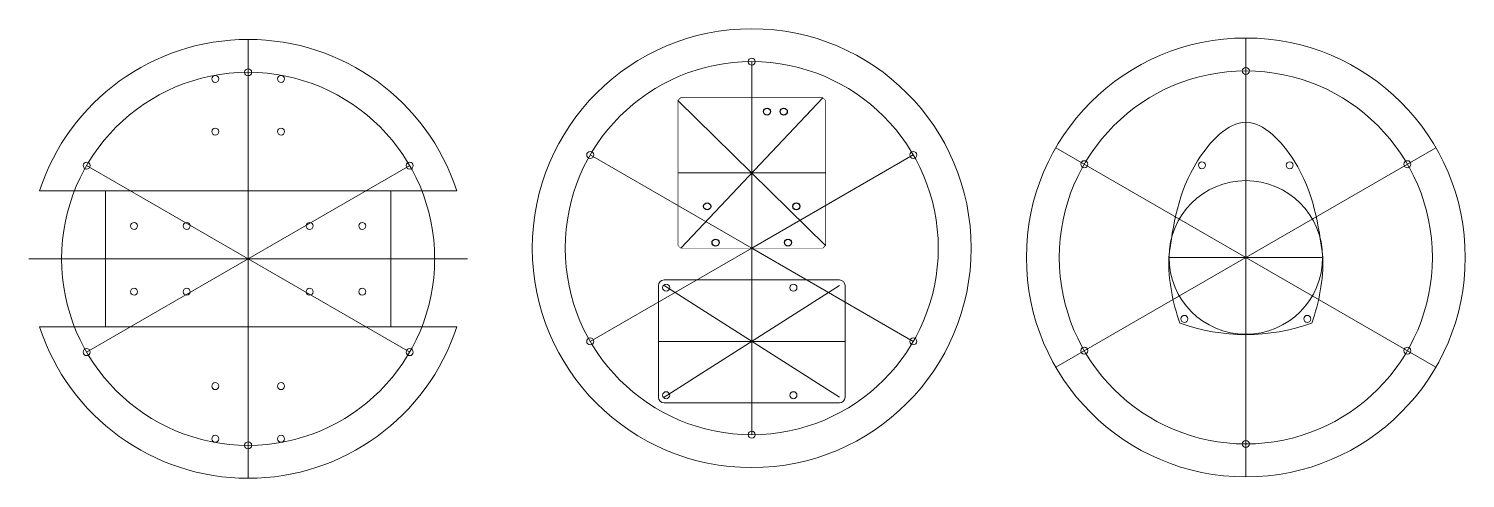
# Model space of a CAD drawing. Header units: millimetres. Extents: x -476 to 179, y -111 to 94.
import ezdxf

# ---------------------------------------------------------------- set-up
doc = ezdxf.new("R2010")
doc.units = ezdxf.units.MM
doc.layers.add('BoardOutLine', color=6, linetype='Continuous', true_color=0xff00ff)
doc.layers.add('Multi-Layer', color=9, linetype='Continuous', true_color=0xc0c0c0)

# ---------------------------------------------------------------- blocks, each defined once
blk = doc.blocks.new('树莓派', base_point=(145.79, -130.88))
at = {"color": 7, "linetype": 'Continuous', "lineweight": 13, "ltscale": 9.424977}
for p, q in [((145.79, -77.42), (145.79, -128.34)), ((148.33, -74.88), (228.25, -74.88)), ((230.79, -77.42), (230.79, -128.34)), ((148.33, -130.88), (228.25, -130.88))]:
    blk.add_line(p, q, dxfattribs=at)
at = {"color": 2, "linetype": 'Continuous', "lineweight": 13, "ltscale": 0.769738, "true_color": 0xffff00}
for centre in [(149.29, -78.38), (207.29, -78.38), (207.29, -127.38)]:
    blk.add_circle(centre, 1.6, dxfattribs=at)
at = {"color": 2, "linetype": 'Continuous', "lineweight": 13, "ltscale": 1.187867, "true_color": 0xffff00}
blk.add_circle((149.29, -127.38), 1.6, dxfattribs=at)
at = {"color": 7, "linetype": 'Continuous', "lineweight": 13, "ltscale": 0.260304}
blk.add_arc((148.33, -77.42), 2.54, 90, 180, dxfattribs=at)
at = {"color": 7, "linetype": 'Continuous', "lineweight": 13, "ltscale": 0.573994}
blk.add_arc((228.25, -77.42), 2.54, 0, 90, dxfattribs=at)
at = {"color": 7, "linetype": 'Continuous', "lineweight": 13, "ltscale": 2.460538}
for centre, start, end in [((148.33, -128.34), 180, 270), ((228.25, -128.34), 270, 0)]:
    blk.add_arc(centre, 2.54, start, end, dxfattribs=at)

msp = doc.modelspace()

# ---------------------------------------------------------------- linework, layer by layer
at = {"color": 7, "linetype": 'Continuous', "lineweight": 13, "ltscale": 5.096738}
for q in [(-375.76, 89.2), (-375.76, -110.8)]:
    msp.add_line((-375.76, -10.8), q, dxfattribs=at)
at = {"color": 7, "linetype": 'Continuous', "lineweight": 13, "ltscale": 8.205304}
for q in [(78.92, 89.84), (-7.68, 39.84), (165.53, 39.84), (-7.68, -60.16), (78.92, -110.16), (165.53, -60.16)]:
    msp.add_line((78.92, -10.16), q, dxfattribs=at)
at = {"color": 7, "linetype": 'Continuous', "lineweight": 13, "ltscale": 6.148712}
for q in [(-146.25, 79.07), (-219.86, 36.57), (-72.64, 36.57), (-219.86, -48.43), (-146.25, -90.93), (-72.64, -48.43)]:
    msp.add_line((-146.25, -5.93), q, dxfattribs=at)
at = {"color": 7, "linetype": 'Continuous', "lineweight": 13, "ltscale": 1.329352}
for p, q in [((-179.9, 61.38), (-112.59, -4.66)), ((-178.63, -5.93), (-113.86, 62.65)), ((-146.25, 62.65), (-146.25, -5.93)), ((-179.9, 28.36), (-112.59, 28.36))]:
    msp.add_line(p, q, dxfattribs=at)
at = {"color": 7, "linetype": 'Continuous', "lineweight": 13, "ltscale": 2.39505}
for q in [(78.92, 51.44), (78.92, -45.3)]:
    msp.add_line((78.92, -10.16), q, dxfattribs=at)
at = {"color": 7, "linetype": 'Continuous', "lineweight": 13, "ltscale": 3.252411}
for q in [(-449.37, 31.7), (-302.14, 31.7)]:
    msp.add_line((-375.76, -10.8), q, dxfattribs=at)
at = {"color": 2, "linetype": 'Continuous', "lineweight": 13, "ltscale": 3.389852, "true_color": 0xffff00}
for p, q in [((-470.83, 20.2), (-440.76, 20.2)), ((-440.76, 20.2), (-440.76, -41.8)), ((-440.76, -41.8), (-470.83, -41.8))]:
    msp.add_line(p, q, dxfattribs=at)
at = {"color": 7, "linetype": 'Continuous', "lineweight": 13, "ltscale": 1.822493}
for p, q in [((-440.76, 20.2), (-375.76, 20.2)), ((-375.76, 20.2), (-310.76, 20.2)), ((-440.76, -41.8), (-375.76, -41.8)), ((-310.76, -41.8), (-375.76, -41.8))]:
    msp.add_line(p, q, dxfattribs=at)
at = {"color": 7, "linetype": 'Continuous', "lineweight": 13, "ltscale": 4.515304}
msp.add_line((-375.76, -10.8), (-475.76, -10.8), dxfattribs=at)
at = {"color": 7, "linetype": 'Continuous', "lineweight": 13, "ltscale": 2.788418}
for q in [(-449.37, -53.3), (-302.14, -53.3)]:
    msp.add_line((-375.76, -10.8), q, dxfattribs=at)
at = {"color": 7, "linetype": 'Continuous', "lineweight": 13, "ltscale": 0.975306}
msp.add_line((-375.76, -10.8), (-275.76, -10.8), dxfattribs=at)
at = {"color": 7, "linetype": 'Continuous', "lineweight": 13, "ltscale": 2.053369}
msp.add_line((78.92, -10.16), (43.78, -10.16), dxfattribs=at)
at = {"color": 7, "linetype": 'Continuous', "lineweight": 13, "ltscale": 0.739213}
msp.add_line((78.92, -10.16), (114.06, -10.16), dxfattribs=at)
at = {"color": 7, "linetype": 'Continuous', "lineweight": 13, "ltscale": 0.079801}
msp.add_line((-106.29, -22.97), (-186.21, -73.89), dxfattribs=at)
at = {"color": 7, "linetype": 'Continuous', "lineweight": 13, "ltscale": 0.199601}
msp.add_line((-106.29, -73.89), (-186.21, -22.97), dxfattribs=at)
at = {"color": 7, "linetype": 'Continuous', "lineweight": 13, "ltscale": 1.540135}
for p, q in [((-146.25, -20.43), (-146.25, -76.43)), ((-188.75, -48.43), (-103.75, -48.43))]:
    msp.add_line(p, q, dxfattribs=at)
at = {"color": 2, "linetype": 'Continuous', "lineweight": 13, "ltscale": 1.384246, "true_color": 0xffff00}
msp.add_lwpolyline([(-280.68, 20.2), (-310.76, 20.2), (-310.76, -41.8), (-280.68, -41.8)], dxfattribs=at)
at = {"color": 2, "linetype": 'Continuous', "lineweight": 13, "ltscale": 6.148712, "true_color": 0xffff00}
msp.add_circle((-146.25, -5.93), 100, dxfattribs=at)
at = {"color": 2, "linetype": 'Continuous', "lineweight": 13, "ltscale": 8.205304, "true_color": 0xffff00}
msp.add_circle((78.92, -10.16), 100, dxfattribs=at)
at = {"color": 7, "linetype": 'Continuous', "lineweight": 13, "ltscale": 6.148712}
msp.add_circle((-146.25, -5.93), 85, dxfattribs=at)
at = {"color": 2, "linetype": 'Continuous', "lineweight": 13, "ltscale": 3.162918, "true_color": 0xffff00}
for centre in [(-146.25, 79.07), (78.92, 74.84), (-72.64, 36.57), (5.31, 32.34), (58.92, 31.84), (98.92, 31.84), (152.54, 32.34), (50.92, -38.16), (106.92, -38.16), (-219.86, -48.43), (-72.64, -48.43), (5.31, -52.66), (152.54, -52.66), (-146.25, -90.93), (78.92, -95.16)]:
    msp.add_circle(centre, 1.6, dxfattribs=at)
at = {"color": 7, "linetype": 'Continuous', "lineweight": 13, "ltscale": 2.107562}
msp.add_circle((-375.76, -10.8), 85, dxfattribs=at)
at = {"color": 2, "linetype": 'Continuous', "lineweight": 13, "ltscale": 0.577344, "true_color": 0xffff00}
for centre in [(-390.76, 71.2), (-390.76, 47.2), (-360.76, 47.2), (-390.76, -68.8), (-390.76, -92.8), (-360.76, -92.8)]:
    msp.add_circle(centre, 1.6, dxfattribs=at)
at = {"color": 2, "linetype": 'Continuous', "lineweight": 13, "ltscale": 1.003831, "true_color": 0xffff00}
msp.add_circle((-375.76, 74.2), 1.6, dxfattribs=at)
at = {"color": 2, "linetype": 'Continuous', "lineweight": 13, "ltscale": 1.870593, "true_color": 0xffff00}
for centre in [(-360.76, 71.2), (-360.76, -68.8)]:
    msp.add_circle(centre, 1.6, dxfattribs=at)
at = {"color": 7, "linetype": 'Continuous', "lineweight": 13, "ltscale": 8.205304}
msp.add_circle((78.92, -10.16), 85, dxfattribs=at)
at = {"color": 2, "linetype": 'Continuous', "lineweight": 13, "ltscale": 3.252411, "true_color": 0xffff00}
msp.add_circle((-449.37, 31.7), 1.6, dxfattribs=at)
at = {"color": 2, "linetype": 'Continuous', "lineweight": 13, "ltscale": 1.806895, "true_color": 0xffff00}
msp.add_circle((-302.14, 31.7), 1.6, dxfattribs=at)
at = {"color": 2, "linetype": 'Continuous', "lineweight": 13, "ltscale": 1.897751, "true_color": 0xffff00}
msp.add_circle((-219.86, 36.57), 1.6, dxfattribs=at)
at = {"color": 7, "linetype": 'Continuous', "lineweight": 13, "ltscale": 1.47769}
msp.add_circle((78.92, -10.16), 35, dxfattribs=at)
at = {"color": 2, "linetype": 'Continuous', "lineweight": 13, "ltscale": 1.403043, "true_color": 0xffff00}
for centre in [(-427.76, 4.2), (-403.76, 4.2), (-347.76, -25.8), (-323.76, -25.8)]:
    msp.add_circle(centre, 1.6, dxfattribs=at)
at = {"color": 2, "linetype": 'Continuous', "lineweight": 13, "ltscale": 0.190977, "true_color": 0xffff00}
for centre in [(-347.76, 4.2), (-403.76, -25.8)]:
    msp.add_circle(centre, 1.6, dxfattribs=at)
at = {"color": 2, "linetype": 'Continuous', "lineweight": 13, "ltscale": 0.240577, "true_color": 0xffff00}
for centre in [(-323.76, 4.2), (-427.76, -25.8)]:
    msp.add_circle(centre, 1.6, dxfattribs=at)
at = {"color": 2, "linetype": 'Continuous', "lineweight": 13, "ltscale": 1.549121, "true_color": 0xffff00}
msp.add_circle((-449.37, -53.3), 1.6, dxfattribs=at)
at = {"color": 2, "linetype": 'Continuous', "lineweight": 13, "ltscale": 1.434372, "true_color": 0xffff00}
for centre in [(-302.14, -53.3), (-375.76, -95.8)]:
    msp.add_circle(centre, 1.6, dxfattribs=at)
at = {"color": 2, "linetype": 'Continuous', "lineweight": 13, "ltscale": 1.831431, "true_color": 0xffff00}
msp.add_arc((-375.76, -10.8), 100, 18.05923, 161.94077, dxfattribs=at)
at = {"color": 7, "linetype": 'Continuous', "lineweight": 13, "ltscale": 0.938365}
msp.add_arc((127.62, -11.23), 83.85, 179.26491, 200.17964, dxfattribs=at)
at = {"color": 7, "linetype": 'Continuous', "lineweight": 13, "ltscale": 2.069179}
msp.add_arc((30.22, -11.23), 83.85, 339.82036, 0.73509, dxfattribs=at)
at = {"color": 2, "linetype": 'Continuous', "lineweight": 13, "ltscale": 1.186768, "true_color": 0xffff00}
msp.add_arc((-375.76, -10.8), 100, 198.05923, 341.94077, dxfattribs=at)
at = {"color": 7, "linetype": 'Continuous', "lineweight": 13, "ltscale": 0.314905}
msp.add_arc((78.92, 44.82), 90.12, 250.55544, 289.44456, dxfattribs=at)
at = {"color": 7, "linetype": 'Continuous', "lineweight": 13, "ltscale": 0.086345}
msp.add_open_spline([(43.78, -10.16), (45.82, 4.62), (49.1, 28.47), (78.92, 60.18), (108.75, 28.47), (112.03, 4.62), (114.06, -10.16)], degree=3, knots=[0, 0, 0, 0, 45.920144, 74.09389, 102.267637, 148.187781, 148.187781, 148.187781, 148.187781], dxfattribs=at)
at = {"layer": 'BoardOutLine', "color": 7, "const_width": 0.254}
msp.add_lwpolyline([(-178.63, 62.65), (-179.9, 61.38), (-179.9, -4.66), (-178.63, -5.93), (-113.86, -5.93), (-112.59, -4.66), (-112.59, 61.38), (-113.86, 62.65), (-178.63, 62.65)], close=True, dxfattribs=at)
at = {"layer": 'Multi-Layer', "color": 2, "true_color": 0xffff00}
for centre in [(-139.26, 56.3), (-131.64, 56.3), (-166.57, 13.12), (-125.93, 13.12), (-162.76, -3.39), (-129.74, -3.39)]:
    msp.add_circle(centre, 1.6, dxfattribs=at)

# ---------------------------------------------------------------- block references
at = {"color": 7, "linetype": 'Continuous', "lineweight": 13, "ltscale": 2.460538}
msp.add_blockref('树莓派', (-188.75, -76.43), dxfattribs=at)

doc.saveas('drawing.dxf')
